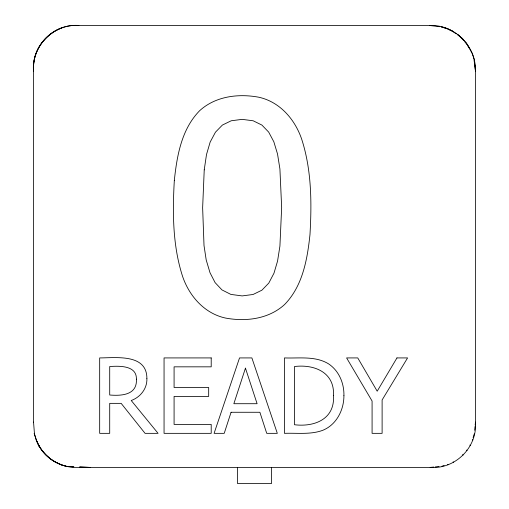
<?xml version="1.0" encoding="UTF-8"?>
<svg xmlns="http://www.w3.org/2000/svg" width="509" height="509" viewBox="0 0 509 509"><rect width="100%" height="100%" fill="white"/><g stroke="black" fill="none" stroke-linecap="round" stroke-linejoin="round"><path stroke-width="0.76" d="M36.241 440.069C38.646 444.739 42.654 453.793 36.241 440.069C31.074 422.585 37.132 444.033 38.779 445.547C46.574 459.85 62.766 468.458 78.984 467.415L430.15 467.415C455.281 469.413 477.41 447.354 475.476 422.216L475.476 70.808C476.03 45.963 454.518 24.349 429.501 25.482L77.858 25.482C53.222 23.834 31.074 46.822 33.543 71.375L33.543 422.292M474.636 430.258L475.018 426.542M475.171 425.06L475.476 422.088M33.543 71.375L33.53 65.324L34.364 59.33C38.296 39.129 58.287 23.751 78.876 25.482M473.122 437.53L474.254 433.967L474.579 434.107M447.048 28.746L441.36 26.888L447.309 28.58L452.781 31.183M61.404 28.008C45.963 33.772 34.606 48.737 33.524 65.228L33.53 65.324M444.166 465.512L442.028 466.193L442.156 466.524M66.482 26.551L67.309 26.296M72.456 25.59L73.385 25.45M430.15 467.415L433.859 467.033M435.348 466.88L439.057 466.499M73.169 466.772L66.978 466.537L61.093 464.723L55.615 462.191C48.533 458.272 42.699 452.412 38.767 445.343L42.069 450.605L45.995 454.963L50.614 459.086L55.615 462.191L61.188 464.838L66.87 466.454M79.366 467.007L90.201 467.415L80.091 467.001M67.652 466.486L73.869 466.74M429.501 25.482L439.878 26.71M447.723 29.07L452.437 31.342M453.067 31.749L456.191 33.798M472.441 439.674L472.829 439.999M469.871 445.076L470.303 445.477M466.588 450.083L467.027 450.548M463.464 40.205L457.846 34.51L457.445 34.618L462.42 38.487L464.183 40.745M464.952 41.884L466.785 44.238M462.656 454.594L463.069 455.097M465.061 41.872L466.409 43.055L472.352 53.585L474.197 59.356L475.476 71.387M467.618 45.479L469.381 48.317M453.137 461.809L453.424 462.306M447.735 464.38L447.939 464.812M474.102 60.45L475.476 70.808M33.543 422.088L34.504 434.292M271.507 467.415L271.507 483.55L237.512 483.55L237.512 467.415M174.313 180.574C172.487 212.679 172.608 245.618 182.623 276.508C189.361 296.244 204.548 313.531 225.532 318.061C245.981 321.847 268.752 319.041 284.595 304.528C302.709 286.007 307.36 259.329 309.981 234.573C311.82 202.633 311.642 169.86 301.672 139.135C294.921 119.335 279.835 101.825 258.763 97.219C238.32 93.414 215.568 96.201 199.693 110.657C181.522 129.121 176.928 155.83 174.313 180.574M204.23 169.86L202.639 207.774L204.014 245.548L206.202 259.946L210.02 272.754L215.103 282.616L221.956 289.907L230.876 294.412L242.144 295.914L253.088 294.482L261.9 290.194L268.79 283.087L273.982 273.187L277.564 261.066L279.918 246.127L281.655 207.487L279.918 168.988L277.532 154.011L273.836 141.782L268.682 132.105L261.9 125.068L253.164 120.779L242.144 119.354L231.201 120.779L222.388 125.068L215.46 132.181L210.16 142.075L206.508 154.52L204.23 169.86M333.484 395.557C335.037 419.142 314.435 427.191 294.482 424.735L294.482 366.531C314.187 364.094 334.827 372.27 333.484 395.557M343.919 395.709C343.95 409.968 336.443 424.824 322.757 430.315C310.528 434.839 297.186 432.847 284.455 433.344L284.455 357.922C299.139 358.482 315.434 355.74 328.623 363.897C339.064 370.908 344.224 383.379 343.919 395.709M146.885 378.384C147.356 388.45 140.478 397.185 131.233 400.519L158.076 433.344L145.059 433.344L121.155 403.357L109.709 403.357L109.709 433.344L99.675 433.344L99.675 357.922C115.925 357.865 146.91 353.551 146.885 378.384M136.399 379.148C137.379 395.022 121.619 396.027 109.709 395.003L109.709 366.531C119.335 365.869 136.851 365.316 136.399 379.148M231.067 412.271L224.227 433.344L214.098 433.344L239.529 357.922L251.885 357.922L277.316 433.344L266.729 433.344L259.889 412.271L231.067 412.271M245.453 368.153L233.854 403.713L257.102 403.713L245.453 368.153M396.956 357.922L377.201 391.198L357.751 357.922L346.604 357.922L372.085 401.028L372.085 433.344L382.113 433.344L382.113 399.966L407.588 357.922L396.956 357.922M211.21 357.922L164.057 357.922L164.057 433.344L211.21 433.344L211.21 424.43L174.084 424.43L174.084 396.416L208.677 396.416L208.677 387.502L174.084 387.502L174.084 366.836L211.21 366.836L211.21 357.922"/></g></svg>
